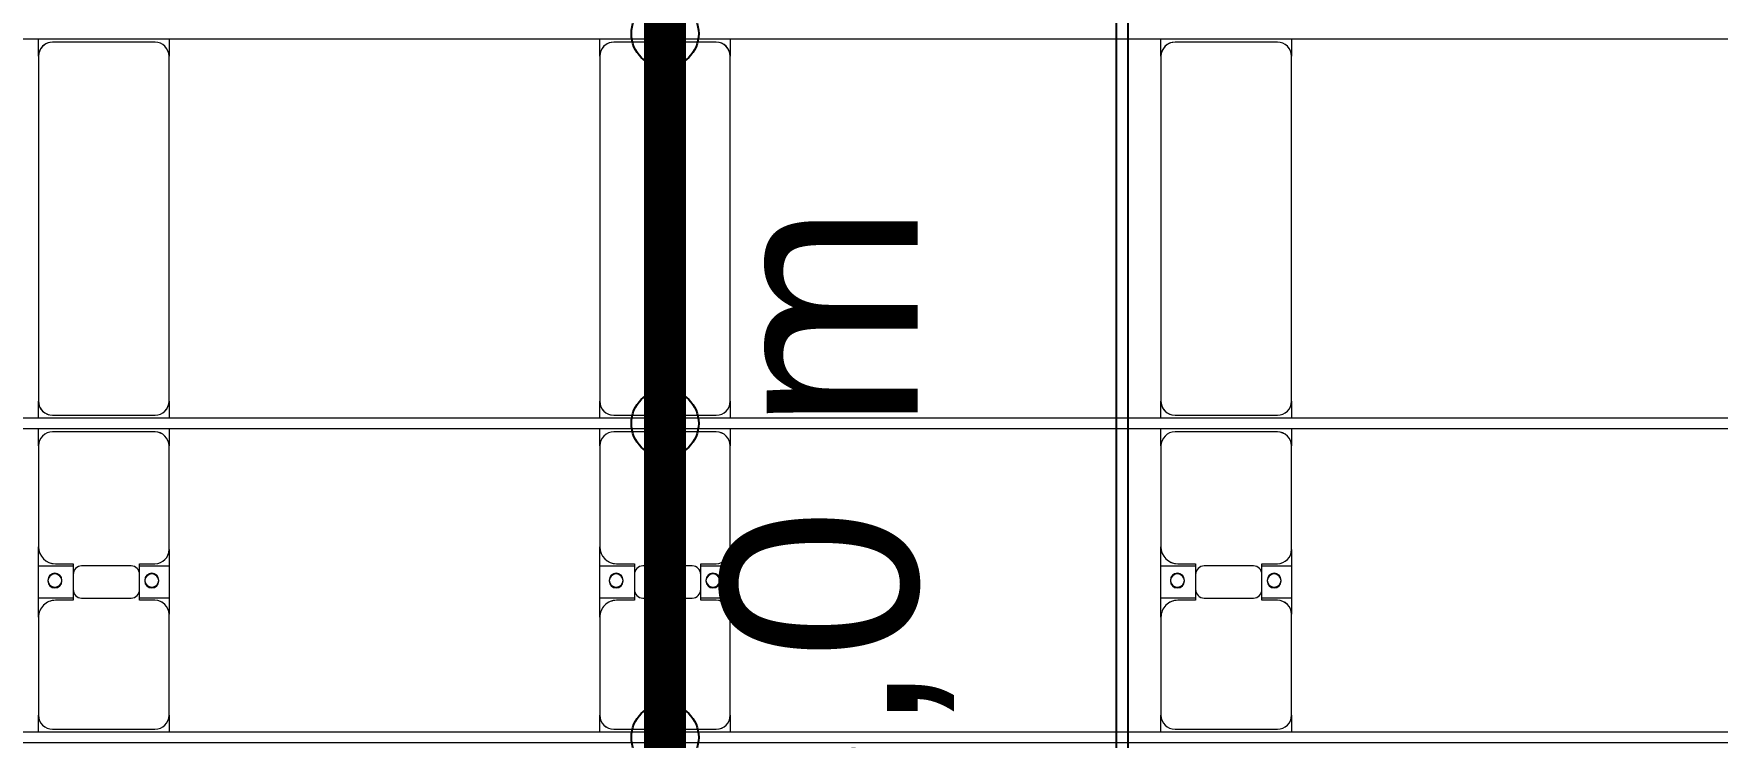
# Model space of a CAD drawing. Header units: millimetres. Extents: x -147246 to 112336, y -213734 to -86506.
# Drawn here: x -132364 to -126364, y -98215 to -95705 of the extents above; entities that cross this region are included whole.
import ezdxf

# ---------------------------------------------------------------- set-up
doc = ezdxf.new("R2010")
doc.units = ezdxf.units.MM
doc.layers.add('A-GENM', color=13, linetype='Continuous', lineweight=9)
doc.layers.add('S-BEAM', color=12, linetype='Continuous', lineweight=9)
doc.layers.add('GC-GHI CHU', color=2, linetype='Continuous')
doc.layers.add('GC-HOP 40x60 GIA CUONG', color=1, linetype='Continuous')
doc.styles.add('GC_VN', font='arial.ttf')

# ---------------------------------------------------------------- blocks, each defined once
blk = doc.blocks.new('Dai phao do pin - DẢI PHAO ĐỠ PIN-29548-BỐ TRÍ KHUNG KẾT CẤU BÈ PIN 05')
at = {"layer": 'A-GENM', "color": 7}
for p, q in [((-681.1, 223.4), (-620.3, 223.4)), ((610.3, 223.4), (-620.3, 223.4)), ((610.3, 223.4), (668.9, 223.4)), ((708.9, 223.4), (769.7, 223.4)), ((1139.7, 223.4), (769.7, 223.4)), ((1139.7, 223.4), (1312.2, 223.4)), ((1197.8, 223.4), (1370.3, 223.4)), ((1197.8, 118.2), (1197.8, 223.4)), ((1312.2, 223.4), (1312.2, 118.2)), ((1730.3, 223.4), (1370.3, 223.4)), ((1730.3, 223.4), (1788.9, 223.4)), ((-670.3, 173.4), (-670.3, -191.6)), ((660.3, -191.6), (660.3, 173.4)), ((719.7, 173.4), (719.7, -191.6)), ((1189.7, 118.2), (1189.7, 173.4)), ((1320.3, 173.4), (1320.3, 118.2)), ((1780.3, -191.6), (1780.3, 173.4)), ((1282.2, 118.2), (1189.7, 118.2)), ((1197.8, 88.2), (1197.8, -88.2)), ((1320.3, 118.2), (1227.8, 118.2)), ((1312.2, -88.2), (1312.2, 88.2)), ((1189.7, -181.6), (1189.7, -118.2)), ((1189.7, -118.2), (1282.2, -118.2)), ((1197.8, -241.6), (1197.8, -118.2)), ((1227.8, -118.2), (1320.3, -118.2)), ((1312.2, -118.2), (1312.2, -241.6)), ((1320.3, -118.2), (1320.3, -181.6)), ((-620.3, -241.6), (-681.1, -241.6)), ((-620.3, -241.6), (610.3, -241.6)), ((668.9, -241.6), (610.3, -241.6)), ((769.7, -241.6), (708.9, -241.6)), ((769.7, -241.6), (1129.7, -241.6)), ((1312.2, -241.6), (1129.7, -241.6)), ((1380.3, -241.6), (1197.8, -241.6)), ((1380.3, -241.6), (1730.3, -241.6)), ((1788.9, -241.6), (1730.3, -241.6))]:
    blk.add_line(p, q, dxfattribs=at)
for centre, radius, start, end in [((-620.3, 173.4), 50, 90, 180), ((-620.3, 173.4), 50, 90, 180), ((610.3, 173.4), 50, 0, 90), ((610.3, 173.4), 50, 45, 90), ((769.7, 173.4), 50, 90, 180), ((769.7, 173.4), 50, 135, 180), ((1139.7, 173.4), 50, 360, 90), ((1139.7, 173.4), 50, 360, 45), ((1248.6, 161.8), 25, 0, 180), ((1251.4, 161.8), 25, 0, 180), ((1370.3, 173.4), 50, 90, 180), ((1370.3, 173.4), 50, 135, 180), ((1730.3, 173.4), 50, 0, 90), ((1730.3, 173.4), 50, 0, 45), ((1248.6, 161.8), 25, 180, 0), ((1251.4, 161.8), 25, 180, 360), ((1227.8, 88.2), 30, 90, 180), ((1282.2, 88.2), 30, 0, 90), ((1227.8, -88.2), 30, 180, 270), ((1282.2, -88.2), 30, 270, 0), ((1248.6, -183.2), 25, 0, 180), ((1251.4, -183.2), 25, 0, 180), ((-620.3, -191.6), 50, 180, 270), ((-620.3, -191.6), 50, 180, 255), ((610.3, -191.6), 50, 270, 0), ((610.3, -191.6), 50, 270, 345), ((769.7, -191.6), 50, 180, 270), ((769.7, -191.6), 50, 180, 225), ((1129.7, -181.6), 60, 270, 360), ((1129.7, -181.6), 60, 330, 360), ((1248.6, -183.2), 25, 180, 0), ((1251.4, -183.2), 25, 180, 360), ((1380.3, -181.6), 60, 180, 270), ((1380.3, -181.6), 60, 180, 210), ((1730.3, -191.6), 50, 270, 360), ((1730.3, -191.6), 50, 315, 360)]:
    blk.add_arc(centre, radius, start, end, dxfattribs=at)
blk = doc.blocks.new('Dai phao do pin - DẢI PHAO ĐỠ PIN-29579-BỐ TRÍ KHUNG KẾT CẤU BÈ PIN 05')
at = {"layer": 'A-GENM', "color": 7}
for p, q in [((-681.1, 223.4), (-620.3, 223.4)), ((610.3, 223.4), (-620.3, 223.4)), ((610.3, 223.4), (668.9, 223.4)), ((708.9, 223.4), (769.7, 223.4)), ((1139.7, 223.4), (769.7, 223.4)), ((1139.7, 223.4), (1312.2, 223.4)), ((1197.8, 223.4), (1370.3, 223.4)), ((1197.8, 118.2), (1197.8, 223.4)), ((1312.2, 223.4), (1312.2, 118.2)), ((1730.3, 223.4), (1370.3, 223.4)), ((1730.3, 223.4), (1788.9, 223.4)), ((-670.3, 173.4), (-670.3, -191.6)), ((660.3, -191.6), (660.3, 173.4)), ((719.7, 173.4), (719.7, -191.6)), ((1189.7, 118.2), (1189.7, 173.4)), ((1320.3, 173.4), (1320.3, 118.2)), ((1780.3, -191.6), (1780.3, 173.4)), ((1282.2, 118.2), (1189.7, 118.2)), ((1197.8, 88.2), (1197.8, -88.2)), ((1320.3, 118.2), (1227.8, 118.2)), ((1312.2, -88.2), (1312.2, 88.2)), ((1189.7, -181.6), (1189.7, -118.2)), ((1189.7, -118.2), (1282.2, -118.2)), ((1197.8, -241.6), (1197.8, -118.2)), ((1227.8, -118.2), (1320.3, -118.2)), ((1312.2, -118.2), (1312.2, -241.6)), ((1320.3, -118.2), (1320.3, -181.6)), ((-620.3, -241.6), (-681.1, -241.6)), ((-620.3, -241.6), (610.3, -241.6)), ((668.9, -241.6), (610.3, -241.6)), ((769.7, -241.6), (708.9, -241.6)), ((769.7, -241.6), (1129.7, -241.6)), ((1312.2, -241.6), (1129.7, -241.6)), ((1380.3, -241.6), (1197.8, -241.6)), ((1380.3, -241.6), (1730.3, -241.6)), ((1788.9, -241.6), (1730.3, -241.6))]:
    blk.add_line(p, q, dxfattribs=at)
for centre, radius, start, end in [((-620.3, 173.4), 50, 90, 180), ((-620.3, 173.4), 50, 92.28014, 180), ((610.3, 173.4), 50, 0, 90), ((610.3, 173.4), 50, 45, 87.7633), ((769.7, 173.4), 50, 90, 180), ((769.7, 173.4), 50, 135, 180), ((1139.7, 173.4), 50, 360, 90), ((1139.7, 173.4), 50, 360, 45), ((1248.6, 161.8), 25, 0, 180), ((1251.4, 161.8), 25, 0, 180), ((1370.3, 173.4), 50, 90, 180), ((1370.3, 173.4), 50, 135, 180), ((1730.3, 173.4), 50, 0, 90), ((1730.3, 173.4), 50, 0, 45), ((1248.6, 161.8), 25, 180, 0), ((1251.4, 161.8), 25, 180, 360), ((1227.8, 88.2), 30, 90, 180), ((1282.2, 88.2), 30, 0, 90), ((1227.8, -88.2), 30, 180, 270), ((1282.2, -88.2), 30, 270, 0), ((1248.6, -183.2), 25, 0, 180), ((1251.4, -183.2), 25, 0, 180), ((-620.3, -191.6), 50, 180, 270), ((-620.3, -191.6), 50, 180, 255), ((610.3, -191.6), 50, 270, 0), ((610.3, -191.6), 50, 270, 345), ((769.7, -191.6), 50, 180, 270), ((769.7, -191.6), 50, 180, 225), ((1129.7, -181.6), 60, 270, 360), ((1129.7, -181.6), 60, 330, 360), ((1248.6, -183.2), 25, 180, 0), ((1251.4, -183.2), 25, 180, 360), ((1380.3, -181.6), 60, 180, 270), ((1380.3, -181.6), 60, 180, 210), ((1730.3, -191.6), 50, 270, 360), ((1730.3, -191.6), 50, 315, 360)]:
    blk.add_arc(centre, radius, start, end, dxfattribs=at)
blk = doc.blocks.new('Dai phao do pin - DẢI PHAO ĐỠ PIN-29610-BỐ TRÍ KHUNG KẾT CẤU BÈ PIN 05')
at = {"layer": 'A-GENM', "color": 7}
for p, q in [((-681.1, 223.4), (-620.3, 223.4)), ((610.3, 223.4), (-620.3, 223.4)), ((610.3, 223.4), (668.9, 223.4)), ((708.9, 223.4), (769.7, 223.4)), ((1139.7, 223.4), (769.7, 223.4)), ((1139.7, 223.4), (1312.2, 223.4)), ((1197.8, 223.4), (1370.3, 223.4)), ((1197.8, 118.2), (1197.8, 223.4)), ((1312.2, 223.4), (1312.2, 118.2)), ((1730.3, 223.4), (1370.3, 223.4)), ((1730.3, 223.4), (1788.9, 223.4)), ((-670.3, 173.4), (-670.3, -191.6)), ((660.3, -191.6), (660.3, 173.4)), ((719.7, 173.4), (719.7, -191.6)), ((1189.7, 118.2), (1189.7, 173.4)), ((1320.3, 173.4), (1320.3, 118.2)), ((1780.3, -191.6), (1780.3, 173.4)), ((1282.2, 118.2), (1189.7, 118.2)), ((1197.8, 88.2), (1197.8, -88.2)), ((1320.3, 118.2), (1227.8, 118.2)), ((1312.2, -88.2), (1312.2, 88.2)), ((1189.7, -181.6), (1189.7, -118.2)), ((1189.7, -118.2), (1282.2, -118.2)), ((1197.8, -241.6), (1197.8, -118.2)), ((1227.8, -118.2), (1320.3, -118.2)), ((1312.2, -118.2), (1312.2, -241.6)), ((1320.3, -118.2), (1320.3, -181.6)), ((-620.3, -241.6), (-681.1, -241.6)), ((-620.3, -241.6), (610.3, -241.6)), ((668.9, -241.6), (610.3, -241.6)), ((769.7, -241.6), (708.9, -241.6)), ((769.7, -241.6), (1129.7, -241.6)), ((1312.2, -241.6), (1129.7, -241.6)), ((1380.3, -241.6), (1197.8, -241.6)), ((1380.3, -241.6), (1730.3, -241.6)), ((1788.9, -241.6), (1730.3, -241.6))]:
    blk.add_line(p, q, dxfattribs=at)
for centre, radius, start, end in [((-620.3, 173.4), 50, 90, 180), ((-620.3, 173.4), 50, 90, 180), ((610.3, 173.4), 50, 0, 90), ((610.3, 173.4), 50, 45, 90), ((769.7, 173.4), 50, 90, 180), ((769.7, 173.4), 50, 135, 180), ((1139.7, 173.4), 50, 360, 90), ((1139.7, 173.4), 50, 360, 45), ((1248.6, 161.8), 25, 0, 180), ((1251.4, 161.8), 25, 0, 180), ((1370.3, 173.4), 50, 90, 180), ((1370.3, 173.4), 50, 135, 180), ((1730.3, 173.4), 50, 0, 90), ((1730.3, 173.4), 50, 0, 45), ((1248.6, 161.8), 25, 180, 0), ((1251.4, 161.8), 25, 180, 360), ((1227.8, 88.2), 30, 90, 180), ((1282.2, 88.2), 30, 0, 90), ((1227.8, -88.2), 30, 180, 270), ((1282.2, -88.2), 30, 270, 0), ((1248.6, -183.2), 25, 0, 180), ((1251.4, -183.2), 25, 0, 180), ((-620.3, -191.6), 50, 180, 270), ((-620.3, -191.6), 50, 180, 255), ((610.3, -191.6), 50, 270, 0), ((610.3, -191.6), 50, 270, 345), ((769.7, -191.6), 50, 180, 270), ((769.7, -191.6), 50, 180, 225), ((1129.7, -181.6), 60, 270, 360), ((1129.7, -181.6), 60, 330, 360), ((1248.6, -183.2), 25, 180, 0), ((1251.4, -183.2), 25, 180, 360), ((1380.3, -181.6), 60, 180, 270), ((1380.3, -181.6), 60, 180, 210), ((1730.3, -191.6), 50, 270, 360), ((1730.3, -191.6), 50, 315, 360)]:
    blk.add_arc(centre, radius, start, end, dxfattribs=at)
blk = doc.blocks.new('Dầm C52 - Dầm C52-18761-BỐ TRÍ KHUNG KẾT CẤU BÈ PIN 05')
at = {"layer": 'S-BEAM', "color": 1}
blk.add_line((-74474.3, 20), (74474.3, 20), dxfattribs=at)
blk = doc.blocks.new('Dầm C52 - Dầm C52-18762-BỐ TRÍ KHUNG KẾT CẤU BÈ PIN 05')
at = {"layer": 'S-BEAM', "color": 1}
for p, q in [((-74474.3, 20), (74474.3, 20)), ((74474.3, -20), (-74474.3, -20))]:
    blk.add_line(p, q, dxfattribs=at)
blk = doc.blocks.new('Dầm C52 - Hộp 40x60-38180-BỐ TRÍ KHUNG KẾT CẤU BÈ PIN 05')
at = {"layer": 'S-BEAM', "color": 3, "lineweight": 25}
for p, q in [((-38419.7, 20), (38419.7, 20)), ((38419.7, -20), (-38419.7, -20))]:
    blk.add_line(p, q, dxfattribs=at)
blk = doc.blocks.new('HOBANMONG_BEPIN 5_rvt-1-BỐ TRÍ KHUNG KẾT CẤU BÈ PIN 05')
at = {"layer": 'A-GENM', "color": 3, "lineweight": 25, "rotation": 269.9997710125194}
for name, p in [('Dai phao do pin - DẢI PHAO ĐỠ PIN-29548-BỐ TRÍ KHUNG KẾT CẤU BÈ PIN 05', (-132105.5, -96405.7)), ('Dai phao do pin - DẢI PHAO ĐỠ PIN-29579-BỐ TRÍ KHUNG KẾT CẤU BÈ PIN 05', (-130105.5, -96405.7)), ('Dai phao do pin - DẢI PHAO ĐỠ PIN-29610-BỐ TRÍ KHUNG KẾT CẤU BÈ PIN 05', (-128105.5, -96405.7))]:
    blk.add_blockref(name, p, dxfattribs=at)
at = {"layer": 'S-BEAM', "color": 3, "lineweight": 25}
for name, p, rotation in [('Dầm C52 - Hộp 40x60-38180-BỐ TRÍ KHUNG KẾT CẤU BÈ PIN 05', (-128485.6, -130974.3), 269.9997710125197), ('Dầm C52 - Dầm C52-18761-BỐ TRÍ KHUNG KẾT CẤU BÈ PIN 05', (-66079.8, -95704.9), 179.9997710135151), ('Dầm C52 - Dầm C52-18762-BỐ TRÍ KHUNG KẾT CẤU BÈ PIN 05', (-66079.8, -97094.9), 179.9997710135151), ('Dầm C52 - Dầm C52-18762-BỐ TRÍ KHUNG KẾT CẤU BÈ PIN 05', (-66079.8, -98214.9), 179.9997710135151)]:
    blk.add_blockref(name, p, dxfattribs=dict(at, rotation=rotation))

msp = doc.modelspace()

# ---------------------------------------------------------------- linework, layer by layer
at = {"layer": 'GC-HOP 40x60 GIA CUONG', "const_width": 150}
msp.add_lwpolyline([(-130114.6, -108065.9), (-130114.6, -93065.9)], dxfattribs=at)
at = {"layer": 'GC-HOP 40x60 GIA CUONG'}
for centre in [(-130114.6, -95704.9), (-130114.6, -97094.9), (-130114.6, -98214.9)]:
    msp.add_circle(centre, 120, dxfattribs=at)

# ---------------------------------------------------------------- block references
at = {"lineweight": 5}
msp.add_blockref('HOBANMONG_BEPIN 5_rvt-1-BỐ TRÍ KHUNG KẾT CẤU BÈ PIN 05', (0, 0), dxfattribs=at)

# ---------------------------------------------------------------- texts
at = {"layer": 'GC-GHI CHU', "style": 'GC_VN'}
msp.add_text('B5-35: 1×15,0 m', height=700, rotation=90, dxfattribs=at).set_placement((-129214.6, -103565.9))

doc.saveas('drawing.dxf')
